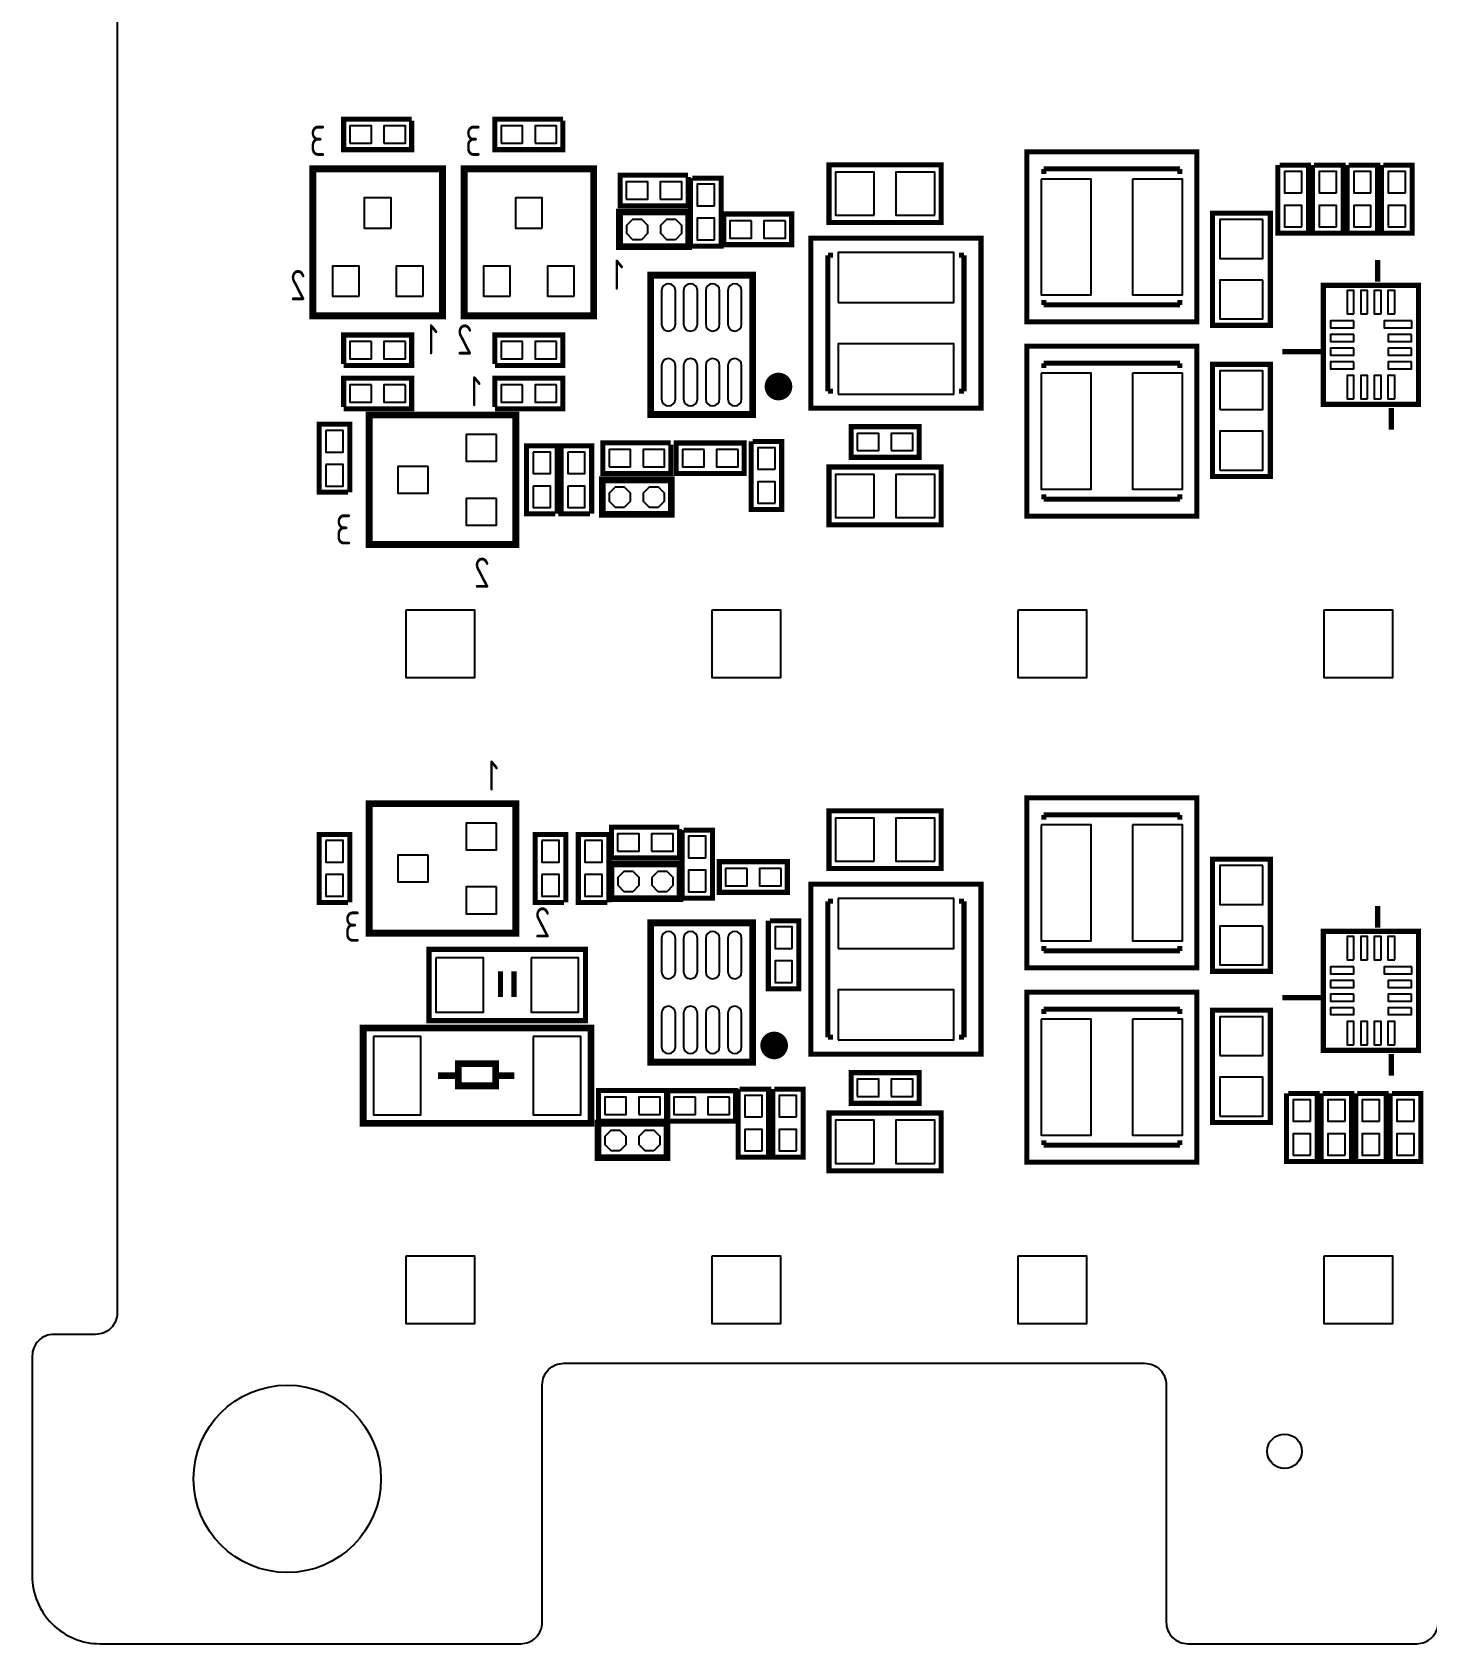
# Model space of a CAD drawing. Header units: millimetres. Extents: x -8 to 226, y -9 to 102.
# Drawn here: x -7.5 to 33.51, y -4.85 to 42.55 of the extents above; entities that cross this region are included whole.
import ezdxf

# ---------------------------------------------------------------- set-up
doc = ezdxf.new("R2010")
doc.units = ezdxf.units.MM
doc.header["$LTSCALE"] = 10
for name, color, linetype in [('BG_OUTLINE', 2, 'Continuous'), ('PG_SILKSCREEN_BOTTOM', 3, 'Continuous'), ('PIN_BOTTOM', 4, 'Continuous')]:
    doc.layers.add(name, color=color, linetype=linetype)
doc.styles.get("Standard").update_dxf_attribs({"font": 'isocp.shx', "width": 0.707, "bigfont": 'hztxt.shx'})

msp = doc.modelspace()

# ---------------------------------------------------------------- linework, layer by layer
at = {"layer": 'BG_OUTLINE'}
msp.add_lwpolyline([(-4.99999, 43.684444), (-4.99999, 5.43433), (-4.99999, 4.884928, -0.414214), (-5.63499, 4.249928), (-6.865112, 4.249928, 0.414214), (-7.500112, 3.614928), (-7.500112, -2.850134, 0.414216), (-5.500116, -4.85013), (6.864858, -4.85013, 0.414214), (7.499858, -4.21513), (7.499858, 2.76479, -0.414214), (8.134858, 3.39979), (25.214834, 3.39979, -0.414214), (25.849834, 2.76479), (25.849834, -4.21513, 0.414214), (26.484834, -4.85013), (33.214818, -4.85013, 0.414214), (33.849818, -4.21513)], format="xyb", dxfattribs=at)
at = {"layer": 'PG_SILKSCREEN_BOTTOM'}
for points in [[(3.659632, 39.99484, 0.150114, 0.150114, 0), (1.659636, 39.99484, 0.150114, 0.150114, 0), (1.659636, 39.094664, 0.150114, 0.150114, 0), (3.659632, 39.094664, 0.150114, 0.150114, 0), (3.659632, 39.944802, 0.150114, 0.150114, 0)], [(8.104632, 39.99484, 0.150114, 0.150114, 0), (6.104636, 39.99484, 0.150114, 0.150114, 0), (6.104636, 39.094664, 0.150114, 0.150114, 0), (8.104632, 39.094664, 0.150114, 0.150114, 0), (8.104632, 39.944802, 0.150114, 0.150114, 0)], [(11.787886, 38.34384, 0.150114, 0.150114, 0), (9.78789, 38.34384, 0.150114, 0.150114, 0), (9.78789, 37.443664, 0.150114, 0.150114, 0), (11.787886, 37.443664, 0.150114, 0.150114, 0), (11.787886, 38.293802, 0.150114, 0.150114, 0)], [(22.249638, 38.530022, 0.1524, 0.1524, 0), (22.249638, 38.384226, 0.1524, 0.1524, 0)], [(26.24963, 38.530022, 0.1524, 0.1524, 0), (22.249638, 38.530022, 0.1524, 0.1524, 0)], [(26.24963, 38.384226, 0.1524, 0.1524, 0), (26.24963, 38.530022, 0.1524, 0.1524, 0)], [(29.1338, 38.63975, 0.150114, 0.150114, 0), (29.1338, 36.639754, 0.150114, 0.150114, 0), (30.033976, 36.639754, 0.150114, 0.150114, 0), (30.033976, 38.63975, 0.150114, 0.150114, 0), (29.183838, 38.63975, 0.150114, 0.150114, 0)], [(30.1498, 38.63975, 0.150114, 0.150114, 0), (30.1498, 36.639754, 0.150114, 0.150114, 0), (31.049976, 36.639754, 0.150114, 0.150114, 0), (31.049976, 38.63975, 0.150114, 0.150114, 0), (30.199838, 38.63975, 0.150114, 0.150114, 0)], [(31.1658, 38.63975, 0.150114, 0.150114, 0), (31.1658, 36.639754, 0.150114, 0.150114, 0), (32.065976, 36.639754, 0.150114, 0.150114, 0), (32.065976, 38.63975, 0.150114, 0.150114, 0), (31.215838, 38.63975, 0.150114, 0.150114, 0)], [(32.1818, 38.63975, 0.150114, 0.150114, 0), (32.1818, 36.639754, 0.150114, 0.150114, 0), (33.081976, 36.639754, 0.150114, 0.150114, 0), (33.081976, 38.63975, 0.150114, 0.150114, 0), (32.231838, 38.63975, 0.150114, 0.150114, 0)], [(11.8618, 38.25875, 0.150114, 0.150114, 0), (11.8618, 36.258754, 0.150114, 0.150114, 0), (12.761976, 36.258754, 0.150114, 0.150114, 0), (12.761976, 38.25875, 0.150114, 0.150114, 0), (11.911838, 38.25875, 0.150114, 0.150114, 0)], [(16.045434, 35.990022, 0.1524, 0.1524, 0), (15.899638, 35.990022, 0.1524, 0.1524, 0)], [(15.899638, 35.990022, 0.1524, 0.1524, 0), (15.899638, 31.99003, 0.1524, 0.1524, 0)], [(19.89963, 35.990022, 0.1524, 0.1524, 0), (19.753834, 35.990022, 0.1524, 0.1524, 0)], [(19.89963, 31.99003, 0.1524, 0.1524, 0), (19.89963, 35.990022, 0.1524, 0.1524, 0)], [(32.069532, 35.21456, 0.1524, 0.1524, 0), (32.069532, 35.84956, 0.1524, 0.1524, 0)], [(22.249638, 34.675826, 0.1524, 0.1524, 0), (22.249638, 34.53003, 0.1524, 0.1524, 0)], [(22.249638, 34.53003, 0.1524, 0.1524, 0), (26.24963, 34.53003, 0.1524, 0.1524, 0)], [(26.24963, 34.53003, 0.1524, 0.1524, 0), (26.24963, 34.675826, 0.1524, 0.1524, 0)], [(1.659636, 32.744664, 0.150114, 0.150114, 0), (3.659632, 32.744664, 0.150114, 0.150114, 0), (3.659632, 33.64484, 0.150114, 0.150114, 0), (1.659636, 33.64484, 0.150114, 0.150114, 0), (1.659636, 32.794702, 0.150114, 0.150114, 0)], [(6.104636, 32.744664, 0.150114, 0.150114, 0), (8.104632, 32.744664, 0.150114, 0.150114, 0), (8.104632, 33.64484, 0.150114, 0.150114, 0), (6.104636, 33.64484, 0.150114, 0.150114, 0), (6.104636, 32.794702, 0.150114, 0.150114, 0)], [(30.41015, 33.155128, 0.1524, 0.1524, 0), (29.26715, 33.155128, 0.1524, 0.1524, 0)], [(22.249638, 32.815022, 0.1524, 0.1524, 0), (22.249638, 32.669226, 0.1524, 0.1524, 0)], [(26.24963, 32.815022, 0.1524, 0.1524, 0), (22.249638, 32.815022, 0.1524, 0.1524, 0)], [(26.24963, 32.669226, 0.1524, 0.1524, 0), (26.24963, 32.815022, 0.1524, 0.1524, 0)], [(1.659636, 31.474664, 0.150114, 0.150114, 0), (3.659632, 31.474664, 0.150114, 0.150114, 0), (3.659632, 32.37484, 0.150114, 0.150114, 0), (1.659636, 32.37484, 0.150114, 0.150114, 0), (1.659636, 31.524702, 0.150114, 0.150114, 0)], [(6.104636, 31.474664, 0.150114, 0.150114, 0), (8.104632, 31.474664, 0.150114, 0.150114, 0), (8.104632, 32.37484, 0.150114, 0.150114, 0), (6.104636, 32.37484, 0.150114, 0.150114, 0), (6.104636, 31.524702, 0.150114, 0.150114, 0)], [(15.899638, 31.99003, 0.1524, 0.1524, 0), (16.045434, 31.99003, 0.1524, 0.1524, 0)], [(19.753834, 31.99003, 0.1524, 0.1524, 0), (19.89963, 31.99003, 0.1524, 0.1524, 0)], [(32.469582, 31.495492, 0.1524, 0.1524, 0), (32.469582, 30.860492, 0.1524, 0.1524, 0)], [(1.839722, 29.019754, 0.150114, 0.150114, 0), (1.839722, 31.01975, 0.150114, 0.150114, 0), (0.939546, 31.01975, 0.150114, 0.150114, 0), (0.939546, 29.019754, 0.150114, 0.150114, 0), (1.789684, 29.019754, 0.150114, 0.150114, 0)], [(7.935722, 28.384754, 0.150114, 0.150114, 0), (7.935722, 30.38475, 0.150114, 0.150114, 0), (7.035546, 30.38475, 0.150114, 0.150114, 0), (7.035546, 28.384754, 0.150114, 0.150114, 0), (7.885684, 28.384754, 0.150114, 0.150114, 0)], [(8.951722, 28.384754, 0.150114, 0.150114, 0), (8.951722, 30.38475, 0.150114, 0.150114, 0), (8.051546, 30.38475, 0.150114, 0.150114, 0), (8.051546, 28.384754, 0.150114, 0.150114, 0), (8.901684, 28.384754, 0.150114, 0.150114, 0)], [(11.279886, 30.46984, 0.150114, 0.150114, 0), (9.27989, 30.46984, 0.150114, 0.150114, 0), (9.27989, 29.569664, 0.150114, 0.150114, 0), (11.279886, 29.569664, 0.150114, 0.150114, 0), (11.279886, 30.419802, 0.150114, 0.150114, 0)], [(13.6398, 30.51175, 0.150114, 0.150114, 0), (13.6398, 28.511754, 0.150114, 0.150114, 0), (14.539976, 28.511754, 0.150114, 0.150114, 0), (14.539976, 30.51175, 0.150114, 0.150114, 0), (13.689838, 30.51175, 0.150114, 0.150114, 0)], [(22.249638, 28.960826, 0.1524, 0.1524, 0), (22.249638, 28.81503, 0.1524, 0.1524, 0)], [(26.24963, 28.81503, 0.1524, 0.1524, 0), (26.24963, 28.960826, 0.1524, 0.1524, 0)], [(22.249638, 28.81503, 0.1524, 0.1524, 0), (26.24963, 28.81503, 0.1524, 0.1524, 0)], [(22.249638, 19.53006, 0.1524, 0.1524, 0), (22.249638, 19.384264, 0.1524, 0.1524, 0)], [(26.24963, 19.53006, 0.1524, 0.1524, 0), (22.249638, 19.53006, 0.1524, 0.1524, 0)], [(26.24963, 19.384264, 0.1524, 0.1524, 0), (26.24963, 19.53006, 0.1524, 0.1524, 0)], [(1.839722, 16.954754, 0.150114, 0.150114, 0), (1.839722, 18.95475, 0.150114, 0.150114, 0), (0.939546, 18.95475, 0.150114, 0.150114, 0), (0.939546, 16.954754, 0.150114, 0.150114, 0), (1.789684, 16.954754, 0.150114, 0.150114, 0)], [(8.189722, 16.954754, 0.150114, 0.150114, 0), (8.189722, 18.95475, 0.150114, 0.150114, 0), (7.289546, 18.95475, 0.150114, 0.150114, 0), (7.289546, 16.954754, 0.150114, 0.150114, 0), (8.139684, 16.954754, 0.150114, 0.150114, 0)], [(9.459722, 16.954754, 0.150114, 0.150114, 0), (9.459722, 18.95475, 0.150114, 0.150114, 0), (8.559546, 18.95475, 0.150114, 0.150114, 0), (8.559546, 16.954754, 0.150114, 0.150114, 0), (9.409684, 16.954754, 0.150114, 0.150114, 0)], [(11.533886, 19.16684, 0.150114, 0.150114, 0), (9.53389, 19.16684, 0.150114, 0.150114, 0), (9.53389, 18.266664, 0.150114, 0.150114, 0), (11.533886, 18.266664, 0.150114, 0.150114, 0), (11.533886, 19.116802, 0.150114, 0.150114, 0)], [(11.6078, 19.08175, 0.150114, 0.150114, 0), (11.6078, 17.081754, 0.150114, 0.150114, 0), (12.507976, 17.081754, 0.150114, 0.150114, 0), (12.507976, 19.08175, 0.150114, 0.150114, 0), (11.657838, 19.08175, 0.150114, 0.150114, 0)], [(16.045434, 16.99006, 0.1524, 0.1524, 0), (15.899638, 16.99006, 0.1524, 0.1524, 0)], [(15.899638, 16.99006, 0.1524, 0.1524, 0), (15.899638, 12.990068, 0.1524, 0.1524, 0)], [(19.89963, 16.99006, 0.1524, 0.1524, 0), (19.753834, 16.99006, 0.1524, 0.1524, 0)], [(19.89963, 12.990068, 0.1524, 0.1524, 0), (19.89963, 16.99006, 0.1524, 0.1524, 0)], [(32.069532, 16.214598, 0.1524, 0.1524, 0), (32.069532, 16.849598, 0.1524, 0.1524, 0)], [(14.1478, 16.41475, 0.150114, 0.150114, 0), (14.1478, 14.414754, 0.150114, 0.150114, 0), (15.047976, 14.414754, 0.150114, 0.150114, 0), (15.047976, 16.41475, 0.150114, 0.150114, 0), (14.197838, 16.41475, 0.150114, 0.150114, 0)], [(22.249638, 15.675864, 0.1524, 0.1524, 0), (22.249638, 15.530068, 0.1524, 0.1524, 0)], [(26.24963, 15.530068, 0.1524, 0.1524, 0), (26.24963, 15.675864, 0.1524, 0.1524, 0)], [(22.249638, 15.530068, 0.1524, 0.1524, 0), (26.24963, 15.530068, 0.1524, 0.1524, 0)], [(6.269736, 14.17574, 0.150114, 0.150114, 0), (6.269736, 14.925802, 0.150114, 0.150114, 0)], [(6.669532, 14.17574, 0.150114, 0.150114, 0), (6.669532, 14.925802, 0.150114, 0.150114, 0)], [(30.41015, 14.155166, 0.1524, 0.1524, 0), (29.26715, 14.155166, 0.1524, 0.1524, 0)], [(22.249638, 13.81506, 0.1524, 0.1524, 0), (22.249638, 13.669264, 0.1524, 0.1524, 0)], [(26.24963, 13.81506, 0.1524, 0.1524, 0), (22.249638, 13.81506, 0.1524, 0.1524, 0)], [(26.24963, 13.669264, 0.1524, 0.1524, 0), (26.24963, 13.81506, 0.1524, 0.1524, 0)], [(15.899638, 12.990068, 0.1524, 0.1524, 0), (16.045434, 12.990068, 0.1524, 0.1524, 0)], [(19.753834, 12.990068, 0.1524, 0.1524, 0), (19.89963, 12.990068, 0.1524, 0.1524, 0)], [(32.469582, 12.49553, 0.1524, 0.1524, 0), (32.469582, 11.86053, 0.1524, 0.1524, 0)], [(5.030724, 11.858752, 0.199898, 0.199898, 0), (4.430522, 11.858752, 0.199898, 0.199898, 0)], [(6.180582, 11.858752, 0.199898, 0.199898, 0), (6.680708, 11.858752, 0.199898, 0.199898, 0)], [(11.152886, 11.41984, 0.150114, 0.150114, 0), (9.15289, 11.41984, 0.150114, 0.150114, 0), (9.15289, 10.519664, 0.150114, 0.150114, 0), (11.152886, 10.519664, 0.150114, 0.150114, 0), (11.152886, 11.369802, 0.150114, 0.150114, 0)], [(13.2588, 11.46175, 0.150114, 0.150114, 0), (13.2588, 9.461754, 0.150114, 0.150114, 0), (14.158976, 9.461754, 0.150114, 0.150114, 0), (14.158976, 11.46175, 0.150114, 0.150114, 0), (13.308838, 11.46175, 0.150114, 0.150114, 0)], [(14.2748, 11.46175, 0.150114, 0.150114, 0), (14.2748, 9.461754, 0.150114, 0.150114, 0), (15.174976, 9.461754, 0.150114, 0.150114, 0), (15.174976, 11.46175, 0.150114, 0.150114, 0), (14.324838, 11.46175, 0.150114, 0.150114, 0)], [(29.3878, 11.33475, 0.150114, 0.150114, 0), (29.3878, 9.334754, 0.150114, 0.150114, 0), (30.287976, 9.334754, 0.150114, 0.150114, 0), (30.287976, 11.33475, 0.150114, 0.150114, 0), (29.437838, 11.33475, 0.150114, 0.150114, 0)], [(30.4038, 11.33475, 0.150114, 0.150114, 0), (30.4038, 9.334754, 0.150114, 0.150114, 0), (31.303976, 9.334754, 0.150114, 0.150114, 0), (31.303976, 11.33475, 0.150114, 0.150114, 0), (30.453838, 11.33475, 0.150114, 0.150114, 0)], [(31.4198, 11.33475, 0.150114, 0.150114, 0), (31.4198, 9.334754, 0.150114, 0.150114, 0), (32.319976, 9.334754, 0.150114, 0.150114, 0), (32.319976, 11.33475, 0.150114, 0.150114, 0), (31.469838, 11.33475, 0.150114, 0.150114, 0)], [(32.4358, 11.33475, 0.150114, 0.150114, 0), (32.4358, 9.334754, 0.150114, 0.150114, 0), (33.335976, 9.334754, 0.150114, 0.150114, 0), (33.335976, 11.33475, 0.150114, 0.150114, 0), (32.485838, 11.33475, 0.150114, 0.150114, 0)], [(22.249638, 9.960864, 0.1524, 0.1524, 0), (22.249638, 9.815068, 0.1524, 0.1524, 0)], [(26.24963, 9.815068, 0.1524, 0.1524, 0), (26.24963, 9.960864, 0.1524, 0.1524, 0)], [(22.249638, 9.815068, 0.1524, 0.1524, 0), (26.24963, 9.815068, 0.1524, 0.1524, 0)]]:
    msp.add_lwpolyline(points, format="xyseb", dxfattribs=at)
for points in [[(21.749512, 39.030148, 0.1524, 0.1524, 0), (21.749512, 34.029904, 0.1524, 0.1524, 0), (26.749756, 34.029904, 0.1524, 0.1524, 0), (26.749756, 39.030148, 0.1524, 0.1524, 0)], [(4.564634, 38.528752, 0.2032, 0.2032, 0), (4.564634, 34.210752, 0.2032, 0.2032, 0), (0.754634, 34.210752, 0.2032, 0.2032, 0), (0.754634, 38.528752, 0.2032, 0.2032, 0)], [(9.009634, 38.528752, 0.2032, 0.2032, 0), (9.009634, 34.210752, 0.2032, 0.2032, 0), (5.199634, 34.210752, 0.2032, 0.2032, 0), (5.199634, 38.528752, 0.2032, 0.2032, 0)], [(19.232118, 38.64991, 0.150114, 0.150114, 0), (15.93215, 38.64991, 0.150114, 0.150114, 0), (15.93215, 36.950142, 0.150114, 0.150114, 0), (19.232118, 36.950142, 0.150114, 0.150114, 0)], [(11.803888, 37.258752, 0.199898, 0.199898, 0), (9.771888, 37.258752, 0.199898, 0.199898, 0), (9.771888, 36.242752, 0.199898, 0.199898, 0), (11.803888, 36.242752, 0.199898, 0.199898, 0)], [(11.803888, 37.258752, 0.127, 0.127, 0), (9.771888, 37.258752, 0.127, 0.127, 0), (9.771888, 36.242752, 0.127, 0.127, 0), (11.803888, 36.242752, 0.127, 0.127, 0)], [(12.83589, 36.300664, 0.1524, 0.1524, 0), (14.835886, 36.300664, 0.1524, 0.1524, 0), (14.835886, 37.20084, 0.1524, 0.1524, 0), (12.83589, 37.20084, 0.1524, 0.1524, 0)], [(27.20975, 37.22751, 0.150114, 0.150114, 0), (27.20975, 33.927542, 0.150114, 0.150114, 0), (28.909518, 33.927542, 0.150114, 0.150114, 0), (28.909518, 37.22751, 0.150114, 0.150114, 0)], [(15.399512, 31.489904, 0.1524, 0.1524, 0), (20.399756, 31.489904, 0.1524, 0.1524, 0), (20.399756, 36.490148, 0.1524, 0.1524, 0), (15.399512, 36.490148, 0.1524, 0.1524, 0)], [(13.684758, 31.304992, 0.199898, 0.199898, 0), (13.684758, 35.40506, 0.199898, 0.199898, 0), (10.68451, 35.40506, 0.199898, 0.199898, 0), (10.68451, 31.304992, 0.199898, 0.199898, 0)], [(33.269682, 35.105086, 0.150114, 0.150114, 0), (30.469586, 35.105086, 0.150114, 0.150114, 0), (30.469586, 31.604966, 0.150114, 0.150114, 0), (33.269682, 31.604966, 0.150114, 0.150114, 0)], [(21.749512, 33.315148, 0.1524, 0.1524, 0), (21.749512, 28.314904, 0.1524, 0.1524, 0), (26.749756, 28.314904, 0.1524, 0.1524, 0), (26.749756, 33.315148, 0.1524, 0.1524, 0)], [(28.909518, 29.482542, 0.150114, 0.150114, 0), (28.909518, 32.78251, 0.150114, 0.150114, 0), (27.20975, 32.78251, 0.150114, 0.150114, 0), (27.20975, 29.482542, 0.150114, 0.150114, 0)], [(14.648688, 32.127952, 0.4064, 0.4064, 1), (14.242584, 32.1281, 0.4064, 0.4064, 1)], [(2.405634, 31.289752, 0.2032, 0.2032, 0), (6.723634, 31.289752, 0.2032, 0.2032, 0), (6.723634, 27.479752, 0.2032, 0.2032, 0), (2.405634, 27.479752, 0.2032, 0.2032, 0)], [(18.582132, 30.947614, 0.1524, 0.1524, 0), (16.582136, 30.947614, 0.1524, 0.1524, 0), (16.582136, 30.047438, 0.1524, 0.1524, 0), (18.582132, 30.047438, 0.1524, 0.1524, 0)], [(11.43889, 29.569664, 0.1524, 0.1524, 0), (13.438886, 29.569664, 0.1524, 0.1524, 0), (13.438886, 30.46984, 0.1524, 0.1524, 0), (11.43889, 30.46984, 0.1524, 0.1524, 0)], [(11.295888, 29.384752, 0.199898, 0.199898, 0), (9.263888, 29.384752, 0.199898, 0.199898, 0), (9.263888, 28.368752, 0.199898, 0.199898, 0), (11.295888, 28.368752, 0.199898, 0.199898, 0)], [(11.295888, 29.384752, 0.127, 0.127, 0), (9.263888, 29.384752, 0.127, 0.127, 0), (9.263888, 28.368752, 0.127, 0.127, 0), (11.295888, 28.368752, 0.127, 0.127, 0)], [(19.232118, 29.75991, 0.150114, 0.150114, 0), (15.93215, 29.75991, 0.150114, 0.150114, 0), (15.93215, 28.060142, 0.150114, 0.150114, 0), (19.232118, 28.060142, 0.150114, 0.150114, 0)], [(2.405634, 19.859752, 0.2032, 0.2032, 0), (6.723634, 19.859752, 0.2032, 0.2032, 0), (6.723634, 16.049752, 0.2032, 0.2032, 0), (2.405634, 16.049752, 0.2032, 0.2032, 0)], [(21.749512, 20.030186, 0.1524, 0.1524, 0), (21.749512, 15.029942, 0.1524, 0.1524, 0), (26.749756, 15.029942, 0.1524, 0.1524, 0), (26.749756, 20.030186, 0.1524, 0.1524, 0)], [(19.232118, 19.649948, 0.150114, 0.150114, 0), (15.93215, 19.649948, 0.150114, 0.150114, 0), (15.93215, 17.95018, 0.150114, 0.150114, 0), (19.232118, 17.95018, 0.150114, 0.150114, 0)], [(11.549888, 18.081752, 0.199898, 0.199898, 0), (9.517888, 18.081752, 0.199898, 0.199898, 0), (9.517888, 17.065752, 0.199898, 0.199898, 0), (11.549888, 17.065752, 0.199898, 0.199898, 0)], [(11.549888, 18.081752, 0.127, 0.127, 0), (9.517888, 18.081752, 0.127, 0.127, 0), (9.517888, 17.065752, 0.127, 0.127, 0), (11.549888, 17.065752, 0.127, 0.127, 0)], [(12.70889, 17.250664, 0.1524, 0.1524, 0), (14.708886, 17.250664, 0.1524, 0.1524, 0), (14.708886, 18.15084, 0.1524, 0.1524, 0), (12.70889, 18.15084, 0.1524, 0.1524, 0)], [(27.20975, 18.227548, 0.150114, 0.150114, 0), (27.20975, 14.92758, 0.150114, 0.150114, 0), (28.909518, 14.92758, 0.150114, 0.150114, 0), (28.909518, 18.227548, 0.150114, 0.150114, 0)], [(15.399512, 12.489942, 0.1524, 0.1524, 0), (20.399756, 12.489942, 0.1524, 0.1524, 0), (20.399756, 17.490186, 0.1524, 0.1524, 0), (15.399512, 17.490186, 0.1524, 0.1524, 0)], [(13.684758, 12.254992, 0.199898, 0.199898, 0), (13.684758, 16.35506, 0.199898, 0.199898, 0), (10.68451, 16.35506, 0.199898, 0.199898, 0), (10.68451, 12.254992, 0.199898, 0.199898, 0)], [(33.269682, 16.105124, 0.150114, 0.150114, 0), (30.469586, 16.105124, 0.150114, 0.150114, 0), (30.469586, 12.605004, 0.150114, 0.150114, 0), (33.269682, 12.605004, 0.150114, 0.150114, 0)], [(4.169664, 13.475716, 0.150114, 0.150114, 0), (8.769604, 13.475716, 0.150114, 0.150114, 0), (8.769604, 15.575788, 0.150114, 0.150114, 0), (4.169664, 15.575788, 0.150114, 0.150114, 0)], [(21.749512, 14.315186, 0.1524, 0.1524, 0), (21.749512, 9.314942, 0.1524, 0.1524, 0), (26.749756, 9.314942, 0.1524, 0.1524, 0), (26.749756, 14.315186, 0.1524, 0.1524, 0)], [(28.909518, 10.48258, 0.150114, 0.150114, 0), (28.909518, 13.782548, 0.150114, 0.150114, 0), (27.20975, 13.782548, 0.150114, 0.150114, 0), (27.20975, 10.48258, 0.150114, 0.150114, 0)], [(2.230628, 10.458704, 0.199898, 0.199898, 0), (8.93064, 10.458704, 0.199898, 0.199898, 0), (8.93064, 13.2588, 0.199898, 0.199898, 0), (2.230628, 13.2588, 0.199898, 0.199898, 0)], [(14.521688, 12.747752, 0.4064, 0.4064, 1), (14.115584, 12.7479, 0.4064, 0.4064, 1)], [(5.030724, 11.558778, 0.199898, 0.199898, 0), (6.130544, 11.558778, 0.199898, 0.199898, 0), (6.130544, 12.208764, 0.199898, 0.199898, 0), (5.030724, 12.208764, 0.199898, 0.199898, 0)], [(18.582132, 11.947652, 0.1524, 0.1524, 0), (16.582136, 11.947652, 0.1524, 0.1524, 0), (16.582136, 11.047476, 0.1524, 0.1524, 0), (18.582132, 11.047476, 0.1524, 0.1524, 0)], [(11.18489, 10.519664, 0.1524, 0.1524, 0), (13.184886, 10.519664, 0.1524, 0.1524, 0), (13.184886, 11.41984, 0.1524, 0.1524, 0), (11.18489, 11.41984, 0.1524, 0.1524, 0)], [(11.168888, 10.461752, 0.199898, 0.199898, 0), (9.136888, 10.461752, 0.199898, 0.199898, 0), (9.136888, 9.445752, 0.199898, 0.199898, 0), (11.168888, 9.445752, 0.199898, 0.199898, 0)], [(11.168888, 10.461752, 0.127, 0.127, 0), (9.136888, 10.461752, 0.127, 0.127, 0), (9.136888, 9.445752, 0.127, 0.127, 0), (11.168888, 9.445752, 0.127, 0.127, 0)], [(19.232118, 10.759948, 0.150114, 0.150114, 0), (15.93215, 10.759948, 0.150114, 0.150114, 0), (15.93215, 9.06018, 0.150114, 0.150114, 0), (19.232118, 9.06018, 0.150114, 0.150114, 0)]]:
    msp.add_lwpolyline(points, format="xyseb", close=True, dxfattribs=at)
at = {"layer": 'PIN_BOTTOM'}
for points in [[(1.842262, 39.290752), (2.477262, 39.290752), (2.477262, 39.798752), (1.842262, 39.798752)], [(2.842006, 39.290752), (3.477006, 39.290752), (3.477006, 39.798752), (2.842006, 39.798752)], [(6.287262, 39.290752), (6.922262, 39.290752), (6.922262, 39.798752), (6.287262, 39.798752)], [(7.287006, 39.290752), (7.922006, 39.290752), (7.922006, 39.798752), (7.287006, 39.798752)], [(17.263618, 37.165026), (17.263618, 38.435026), (16.120618, 38.435026), (16.120618, 37.165026)], [(19.04365, 37.165026), (19.04365, 38.435026), (17.90065, 38.435026), (17.90065, 37.165026)], [(29.837888, 37.822124), (29.837888, 38.457124), (29.329888, 38.457124), (29.329888, 37.822124)], [(30.853888, 37.822124), (30.853888, 38.457124), (30.345888, 38.457124), (30.345888, 37.822124)], [(31.869888, 37.822124), (31.869888, 38.457124), (31.361888, 38.457124), (31.361888, 37.822124)], [(32.885888, 37.822124), (32.885888, 38.457124), (32.377888, 38.457124), (32.377888, 37.822124)], [(9.970516, 37.639752), (10.605516, 37.639752), (10.605516, 38.147752), (9.970516, 38.147752)], [(10.97026, 37.639752), (11.60526, 37.639752), (11.60526, 38.147752), (10.97026, 38.147752)], [(12.565888, 37.441124), (12.565888, 38.076124), (12.057888, 38.076124), (12.057888, 37.441124)], [(22.168104, 38.231826), (22.168104, 34.828226), (23.641304, 34.828226), (23.641304, 38.231826)], [(24.857964, 38.231826), (24.857964, 34.828226), (26.331164, 34.828226), (26.331164, 38.231826)], [(3.053334, 36.788852), (3.053334, 37.677852), (2.265934, 37.677852), (2.265934, 36.788852)], [(7.498334, 36.788852), (7.498334, 37.677852), (6.710934, 37.677852), (6.710934, 36.788852)], [(29.837888, 36.82238), (29.837888, 37.45738), (29.329888, 37.45738), (29.329888, 36.82238)], [(30.853888, 36.82238), (30.853888, 37.45738), (30.345888, 37.45738), (30.345888, 36.82238)], [(31.869888, 36.82238), (31.869888, 37.45738), (31.361888, 37.45738), (31.361888, 36.82238)], [(32.885888, 36.82238), (32.885888, 37.45738), (32.377888, 37.45738), (32.377888, 36.82238)], [(10.41401, 36.445952), (10.161514, 36.445952), (9.982962, 36.624504), (9.982962, 36.877), (10.161514, 37.055552), (10.41401, 37.055552), (10.592562, 36.877), (10.592562, 36.624504)], [(11.414262, 36.445952), (11.161766, 36.445952), (10.983214, 36.624504), (10.983214, 36.877), (11.161766, 37.055552), (11.414262, 37.055552), (11.592814, 36.877), (11.592814, 36.624504)], [(12.565888, 36.44138), (12.565888, 37.07638), (12.057888, 37.07638), (12.057888, 36.44138)], [(13.653516, 37.004752), (13.018516, 37.004752), (13.018516, 36.496752), (13.653516, 36.496752)], [(14.65326, 37.004752), (14.01826, 37.004752), (14.01826, 36.496752), (14.65326, 36.496752)], [(28.694634, 37.039042), (27.424634, 37.039042), (27.424634, 35.896042), (28.694634, 35.896042)], [(16.197834, 34.598356), (19.601434, 34.598356), (19.601434, 36.071556), (16.197834, 36.071556)], [(2.113534, 34.782252), (2.113534, 35.671252), (1.326134, 35.671252), (1.326134, 34.782252)], [(3.993134, 34.782252), (3.993134, 35.671252), (3.205734, 35.671252), (3.205734, 34.782252)], [(6.558534, 34.782252), (6.558534, 35.671252), (5.771134, 35.671252), (5.771134, 34.782252)], [(8.438134, 34.782252), (8.438134, 35.671252), (7.650734, 35.671252), (7.650734, 34.782252)], [(28.694634, 35.25901), (27.424634, 35.25901), (27.424634, 34.11601), (28.694634, 34.11601)], [(31.371286, 34.26206), (31.371286, 34.94786), (31.168086, 34.94786), (31.168086, 34.26206)], [(31.771336, 34.26206), (31.771336, 34.94786), (31.568136, 34.94786), (31.568136, 34.26206)], [(32.171132, 34.26206), (32.171132, 34.94786), (31.967932, 34.94786), (31.967932, 34.26206)], [(32.571182, 34.26206), (32.571182, 34.94786), (32.367982, 34.94786), (32.367982, 34.26206)], [(31.36265, 34.056574), (30.67685, 34.056574), (30.67685, 33.853374), (31.36265, 33.853374)], [(31.36265, 33.656524), (30.67685, 33.656524), (30.67685, 33.453324), (31.36265, 33.453324)], [(33.076134, 34.056574), (32.263334, 34.056574), (32.263334, 33.853374), (33.076134, 33.853374)], [(33.062418, 33.656524), (32.376618, 33.656524), (32.376618, 33.453324), (33.062418, 33.453324)], [(2.477262, 33.448752), (1.842262, 33.448752), (1.842262, 32.940752), (2.477262, 32.940752)], [(3.477006, 33.448752), (2.842006, 33.448752), (2.842006, 32.940752), (3.477006, 32.940752)], [(6.922262, 33.448752), (6.287262, 33.448752), (6.287262, 32.940752), (6.922262, 32.940752)], [(7.922006, 33.448752), (7.287006, 33.448752), (7.287006, 32.940752), (7.922006, 32.940752)], [(16.197834, 31.908496), (19.601434, 31.908496), (19.601434, 33.381696), (16.197834, 33.381696)], [(31.36265, 33.256728), (30.67685, 33.256728), (30.67685, 33.053528), (31.36265, 33.053528)], [(33.062418, 33.256728), (32.376618, 33.256728), (32.376618, 33.053528), (33.062418, 33.053528)], [(31.36265, 32.856678), (30.67685, 32.856678), (30.67685, 32.653478), (31.36265, 32.653478)], [(33.062418, 32.856678), (32.376618, 32.856678), (32.376618, 32.653478), (33.062418, 32.653478)], [(22.168104, 32.516826), (22.168104, 29.113226), (23.641304, 29.113226), (23.641304, 32.516826)], [(24.857964, 32.516826), (24.857964, 29.113226), (26.331164, 29.113226), (26.331164, 32.516826)], [(27.424634, 31.451042), (28.694634, 31.451042), (28.694634, 32.594042), (27.424634, 32.594042)], [(31.371286, 31.762192), (31.371286, 32.447992), (31.168086, 32.447992), (31.168086, 31.762192)], [(31.771336, 31.762192), (31.771336, 32.447992), (31.568136, 32.447992), (31.568136, 31.762192)], [(32.171132, 31.762192), (32.171132, 32.447992), (31.967932, 32.447992), (31.967932, 31.762192)], [(32.571182, 31.762192), (32.571182, 32.447992), (32.367982, 32.447992), (32.367982, 31.762192)], [(2.477262, 32.178752), (1.842262, 32.178752), (1.842262, 31.670752), (2.477262, 31.670752)], [(3.477006, 32.178752), (2.842006, 32.178752), (2.842006, 31.670752), (3.477006, 31.670752)], [(6.922262, 32.178752), (6.287262, 32.178752), (6.287262, 31.670752), (6.922262, 31.670752)], [(7.922006, 32.178752), (7.287006, 32.178752), (7.287006, 31.670752), (7.922006, 31.670752)], [(1.135634, 30.837124), (1.135634, 30.202124), (1.643634, 30.202124), (1.643634, 30.837124)], [(27.424634, 29.67101), (28.694634, 29.67101), (28.694634, 30.81401), (27.424634, 30.81401)], [(6.152134, 30.718252), (5.263134, 30.718252), (5.263134, 29.930852), (6.152134, 29.930852)], [(16.764762, 30.243526), (17.399762, 30.243526), (17.399762, 30.751526), (16.764762, 30.751526)], [(17.764506, 30.243526), (18.399506, 30.243526), (18.399506, 30.751526), (17.764506, 30.751526)], [(7.231634, 30.202124), (7.231634, 29.567124), (7.739634, 29.567124), (7.739634, 30.202124)], [(8.247634, 30.202124), (8.247634, 29.567124), (8.755634, 29.567124), (8.755634, 30.202124)], [(9.462516, 29.765752), (10.097516, 29.765752), (10.097516, 30.273752), (9.462516, 30.273752)], [(10.46226, 29.765752), (11.09726, 29.765752), (11.09726, 30.273752), (10.46226, 30.273752)], [(12.256516, 30.273752), (11.621516, 30.273752), (11.621516, 29.765752), (12.256516, 29.765752)], [(13.25626, 30.273752), (12.62126, 30.273752), (12.62126, 29.765752), (13.25626, 29.765752)], [(14.343888, 29.694124), (14.343888, 30.329124), (13.835888, 30.329124), (13.835888, 29.694124)], [(1.135634, 29.83738), (1.135634, 29.20238), (1.643634, 29.20238), (1.643634, 29.83738)], [(4.145534, 29.778452), (3.256534, 29.778452), (3.256534, 28.991052), (4.145534, 28.991052)], [(17.263618, 28.275026), (17.263618, 29.545026), (16.120618, 29.545026), (16.120618, 28.275026)], [(19.04365, 28.275026), (19.04365, 29.545026), (17.90065, 29.545026), (17.90065, 28.275026)], [(7.231634, 29.20238), (7.231634, 28.56738), (7.739634, 28.56738), (7.739634, 29.20238)], [(8.247634, 29.20238), (8.247634, 28.56738), (8.755634, 28.56738), (8.755634, 29.20238)], [(9.90601, 28.571952), (9.653514, 28.571952), (9.474962, 28.750504), (9.474962, 29.003), (9.653514, 29.181552), (9.90601, 29.181552), (10.084562, 29.003), (10.084562, 28.750504)], [(10.906262, 28.571952), (10.653766, 28.571952), (10.475214, 28.750504), (10.475214, 29.003), (10.653766, 29.181552), (10.906262, 29.181552), (11.084814, 29.003), (11.084814, 28.750504)], [(14.343888, 28.69438), (14.343888, 29.32938), (13.835888, 29.32938), (13.835888, 28.69438)], [(6.152134, 28.838652), (5.263134, 28.838652), (5.263134, 28.051252), (6.152134, 28.051252)], [(3.496564, 25.562814), (5.503164, 25.562814), (5.503164, 23.556214), (3.496564, 23.556214)], [(12.496546, 25.562814), (14.503146, 25.562814), (14.503146, 23.556214), (12.496546, 23.556214)], [(21.496528, 25.562814), (23.503128, 25.562814), (23.503128, 23.556214), (21.496528, 23.556214)], [(30.49651, 25.562814), (32.50311, 25.562814), (32.50311, 23.556214), (30.49651, 23.556214)], [(17.263618, 18.165064), (17.263618, 19.435064), (16.120618, 19.435064), (16.120618, 18.165064)], [(19.04365, 18.165064), (19.04365, 19.435064), (17.90065, 19.435064), (17.90065, 18.165064)], [(6.152134, 19.288252), (5.263134, 19.288252), (5.263134, 18.500852), (6.152134, 18.500852)], [(9.716516, 18.462752), (10.351516, 18.462752), (10.351516, 18.970752), (9.716516, 18.970752)], [(10.71626, 18.462752), (11.35126, 18.462752), (11.35126, 18.970752), (10.71626, 18.970752)], [(22.168104, 19.231864), (22.168104, 15.828264), (23.641304, 15.828264), (23.641304, 19.231864)], [(24.857964, 19.231864), (24.857964, 15.828264), (26.331164, 15.828264), (26.331164, 19.231864)], [(1.135634, 18.772124), (1.135634, 18.137124), (1.643634, 18.137124), (1.643634, 18.772124)], [(7.485634, 18.772124), (7.485634, 18.137124), (7.993634, 18.137124), (7.993634, 18.772124)], [(8.755634, 18.772124), (8.755634, 18.137124), (9.263634, 18.137124), (9.263634, 18.772124)], [(12.311888, 18.264124), (12.311888, 18.899124), (11.803888, 18.899124), (11.803888, 18.264124)], [(4.145534, 18.348452), (3.256534, 18.348452), (3.256534, 17.561052), (4.145534, 17.561052)], [(28.694634, 18.03908), (27.424634, 18.03908), (27.424634, 16.89608), (28.694634, 16.89608)], [(1.135634, 17.77238), (1.135634, 17.13738), (1.643634, 17.13738), (1.643634, 17.77238)], [(7.485634, 17.77238), (7.485634, 17.13738), (7.993634, 17.13738), (7.993634, 17.77238)], [(8.755634, 17.77238), (8.755634, 17.13738), (9.263634, 17.13738), (9.263634, 17.77238)], [(10.16001, 17.268952), (9.907514, 17.268952), (9.728962, 17.447504), (9.728962, 17.7), (9.907514, 17.878552), (10.16001, 17.878552), (10.338562, 17.7), (10.338562, 17.447504)], [(11.160262, 17.268952), (10.907766, 17.268952), (10.729214, 17.447504), (10.729214, 17.7), (10.907766, 17.878552), (11.160262, 17.878552), (11.338814, 17.7), (11.338814, 17.447504)], [(12.311888, 17.26438), (12.311888, 17.89938), (11.803888, 17.89938), (11.803888, 17.26438)], [(13.526516, 17.954752), (12.891516, 17.954752), (12.891516, 17.446752), (13.526516, 17.446752)], [(14.52626, 17.954752), (13.89126, 17.954752), (13.89126, 17.446752), (14.52626, 17.446752)], [(6.152134, 17.408652), (5.263134, 17.408652), (5.263134, 16.621252), (6.152134, 16.621252)], [(16.197834, 15.598394), (19.601434, 15.598394), (19.601434, 17.071594), (16.197834, 17.071594)], [(14.851888, 15.597124), (14.851888, 16.232124), (14.343888, 16.232124), (14.343888, 15.597124)], [(28.694634, 16.259048), (27.424634, 16.259048), (27.424634, 15.116048), (28.694634, 15.116048)], [(31.371286, 15.262098), (31.371286, 15.947898), (31.168086, 15.947898), (31.168086, 15.262098)], [(31.771336, 15.262098), (31.771336, 15.947898), (31.568136, 15.947898), (31.568136, 15.262098)], [(32.171132, 15.262098), (32.171132, 15.947898), (31.967932, 15.947898), (31.967932, 15.262098)], [(32.571182, 15.262098), (32.571182, 15.947898), (32.367982, 15.947898), (32.367982, 15.262098)], [(4.371086, 15.325852), (4.371086, 13.725652), (5.768086, 13.725652), (5.768086, 15.325852)], [(7.171182, 15.325852), (7.171182, 13.725652), (8.568182, 13.725652), (8.568182, 15.325852)], [(14.851888, 14.59738), (14.851888, 15.23238), (14.343888, 15.23238), (14.343888, 14.59738)], [(31.36265, 15.056612), (30.67685, 15.056612), (30.67685, 14.853412), (31.36265, 14.853412)], [(33.076134, 15.056612), (32.263334, 15.056612), (32.263334, 14.853412), (33.076134, 14.853412)], [(16.197834, 12.908534), (19.601434, 12.908534), (19.601434, 14.381734), (16.197834, 14.381734)], [(31.36265, 14.656562), (30.67685, 14.656562), (30.67685, 14.453362), (31.36265, 14.453362)], [(31.36265, 14.256766), (30.67685, 14.256766), (30.67685, 14.053566), (31.36265, 14.053566)], [(33.062418, 14.656562), (32.376618, 14.656562), (32.376618, 14.453362), (33.062418, 14.453362)], [(33.062418, 14.256766), (32.376618, 14.256766), (32.376618, 14.053566), (33.062418, 14.053566)], [(31.36265, 13.856716), (30.67685, 13.856716), (30.67685, 13.653516), (31.36265, 13.653516)], [(33.062418, 13.856716), (32.376618, 13.856716), (32.376618, 13.653516), (33.062418, 13.653516)], [(22.168104, 13.516864), (22.168104, 10.113264), (23.641304, 10.113264), (23.641304, 13.516864)], [(24.857964, 13.516864), (24.857964, 10.113264), (26.331164, 10.113264), (26.331164, 13.516864)], [(27.424634, 12.45108), (28.694634, 12.45108), (28.694634, 13.59408), (27.424634, 13.59408)], [(31.371286, 12.76223), (31.371286, 13.44803), (31.168086, 13.44803), (31.168086, 12.76223)], [(31.771336, 12.76223), (31.771336, 13.44803), (31.568136, 13.44803), (31.568136, 12.76223)], [(32.171132, 12.76223), (32.171132, 13.44803), (31.967932, 13.44803), (31.967932, 12.76223)], [(32.571182, 12.76223), (32.571182, 13.44803), (32.367982, 13.44803), (32.367982, 12.76223)], [(2.532126, 13.014452), (2.532126, 10.703052), (3.929126, 10.703052), (3.929126, 13.014452)], [(7.232142, 13.014452), (7.232142, 10.703052), (8.629142, 10.703052), (8.629142, 13.014452)], [(16.764762, 11.243564), (17.399762, 11.243564), (17.399762, 11.751564), (16.764762, 11.751564)], [(17.764506, 11.243564), (18.399506, 11.243564), (18.399506, 11.751564), (17.764506, 11.751564)], [(27.424634, 10.671048), (28.694634, 10.671048), (28.694634, 11.814048), (27.424634, 11.814048)], [(9.335516, 10.715752), (9.970516, 10.715752), (9.970516, 11.223752), (9.335516, 11.223752)], [(10.33526, 10.715752), (10.97026, 10.715752), (10.97026, 11.223752), (10.33526, 11.223752)], [(12.002516, 11.223752), (11.367516, 11.223752), (11.367516, 10.715752), (12.002516, 10.715752)], [(13.00226, 11.223752), (12.36726, 11.223752), (12.36726, 10.715752), (13.00226, 10.715752)], [(13.962888, 10.644124), (13.962888, 11.279124), (13.454888, 11.279124), (13.454888, 10.644124)], [(14.978888, 10.644124), (14.978888, 11.279124), (14.470888, 11.279124), (14.470888, 10.644124)], [(30.091888, 10.517124), (30.091888, 11.152124), (29.583888, 11.152124), (29.583888, 10.517124)], [(31.107888, 10.517124), (31.107888, 11.152124), (30.599888, 11.152124), (30.599888, 10.517124)], [(32.123888, 10.517124), (32.123888, 11.152124), (31.615888, 11.152124), (31.615888, 10.517124)], [(33.139888, 10.517124), (33.139888, 11.152124), (32.631888, 11.152124), (32.631888, 10.517124)], [(17.263618, 9.275064), (17.263618, 10.545064), (16.120618, 10.545064), (16.120618, 9.275064)], [(19.04365, 9.275064), (19.04365, 10.545064), (17.90065, 10.545064), (17.90065, 9.275064)], [(9.77901, 9.648952), (9.526514, 9.648952), (9.347962, 9.827504), (9.347962, 10.08), (9.526514, 10.258552), (9.77901, 10.258552), (9.957562, 10.08), (9.957562, 9.827504)], [(10.779262, 9.648952), (10.526766, 9.648952), (10.348214, 9.827504), (10.348214, 10.08), (10.526766, 10.258552), (10.779262, 10.258552), (10.957814, 10.08), (10.957814, 9.827504)], [(13.962888, 9.64438), (13.962888, 10.27938), (13.454888, 10.27938), (13.454888, 9.64438)], [(14.978888, 9.64438), (14.978888, 10.27938), (14.470888, 10.27938), (14.470888, 9.64438)], [(30.091888, 9.51738), (30.091888, 10.15238), (29.583888, 10.15238), (29.583888, 9.51738)], [(31.107888, 9.51738), (31.107888, 10.15238), (30.599888, 10.15238), (30.599888, 9.51738)], [(32.123888, 9.51738), (32.123888, 10.15238), (31.615888, 10.15238), (31.615888, 9.51738)], [(33.139888, 9.51738), (33.139888, 10.15238), (32.631888, 10.15238), (32.631888, 9.51738)], [(3.496564, 6.562852), (5.503164, 6.562852), (5.503164, 4.556252), (3.496564, 4.556252)], [(12.496546, 6.562852), (14.503146, 6.562852), (14.503146, 4.556252), (12.496546, 4.556252)], [(21.496528, 6.562852), (23.503128, 6.562852), (23.503128, 4.556252), (21.496528, 4.556252)], [(30.49651, 6.562852), (32.50311, 6.562852), (32.50311, 4.556252), (30.49651, 4.556252)]]:
    msp.add_lwpolyline(points, close=True, dxfattribs=at)
for points in [[(11.006328, 34.9504), (11.006328, 33.9598, 1), (11.412728, 33.9598), (11.412728, 34.9504, 1)], [(11.656314, 34.9504), (11.656314, 33.9598, 1), (12.062714, 33.9598), (12.062714, 34.9504, 1)], [(12.306554, 34.9504), (12.306554, 33.9598, 1), (12.712954, 33.9598), (12.712954, 34.9504, 1)], [(12.95654, 34.9504), (12.95654, 33.9598, 1), (13.36294, 33.9598), (13.36294, 34.9504, 1)], [(11.006328, 32.750252), (11.006328, 31.759652, 1), (11.412728, 31.759652), (11.412728, 32.750252, 1)], [(11.656314, 32.750252), (11.656314, 31.759652, 1), (12.062714, 31.759652), (12.062714, 32.750252, 1)], [(12.306554, 32.750252), (12.306554, 31.759652, 1), (12.712954, 31.759652), (12.712954, 32.750252, 1)], [(12.95654, 32.750252), (12.95654, 31.759652, 1), (13.36294, 31.759652), (13.36294, 32.750252, 1)], [(11.006328, 15.9004), (11.006328, 14.9098, 1), (11.412728, 14.9098), (11.412728, 15.9004, 1)], [(11.656314, 15.9004), (11.656314, 14.9098, 1), (12.062714, 14.9098), (12.062714, 15.9004, 1)], [(12.306554, 15.9004), (12.306554, 14.9098, 1), (12.712954, 14.9098), (12.712954, 15.9004, 1)], [(12.95654, 15.9004), (12.95654, 14.9098, 1), (13.36294, 14.9098), (13.36294, 15.9004, 1)], [(11.006328, 13.700252), (11.006328, 12.709652, 1), (11.412728, 12.709652), (11.412728, 13.700252, 1)], [(11.656314, 13.700252), (11.656314, 12.709652, 1), (12.062714, 12.709652), (12.062714, 13.700252, 1)], [(12.306554, 13.700252), (12.306554, 12.709652, 1), (12.712954, 12.709652), (12.712954, 13.700252, 1)], [(12.95654, 13.700252), (12.95654, 12.709652, 1), (13.36294, 12.709652), (13.36294, 13.700252, 1)]]:
    msp.add_lwpolyline(points, format="xyb", close=True, dxfattribs=at)
for centre, radius in [((0, 0), 2.7559), ((29.329634, 0.809752), 0.508)]:
    msp.add_circle(centre, radius, dxfattribs=at)

# ---------------------------------------------------------------- texts
at = {"layer": 'PG_SILKSCREEN_BOTTOM', "text_generation_flag": 2, "width": 0.857143}
for s, p in [('3', (1.135888, 38.909752)), ('3', (5.707888, 38.909752)), ('2', (0.551688, 34.667952)), ('1', (9.898888, 34.972752)), ('1', (4.437888, 33.067752)), ('2', (5.453888, 33.067752)), ('1', (5.707888, 31.543752)), ('3', (1.897888, 27.479752)), ('2', (5.961888, 26.209752)), ('1', (6.215888, 20.240752)), ('3', (2.151888, 15.795752)), ('2', (7.739888, 15.922752))]:
    msp.add_text(s, height=0.889, dxfattribs=at).set_placement(p)

doc.saveas('drawing.dxf')
